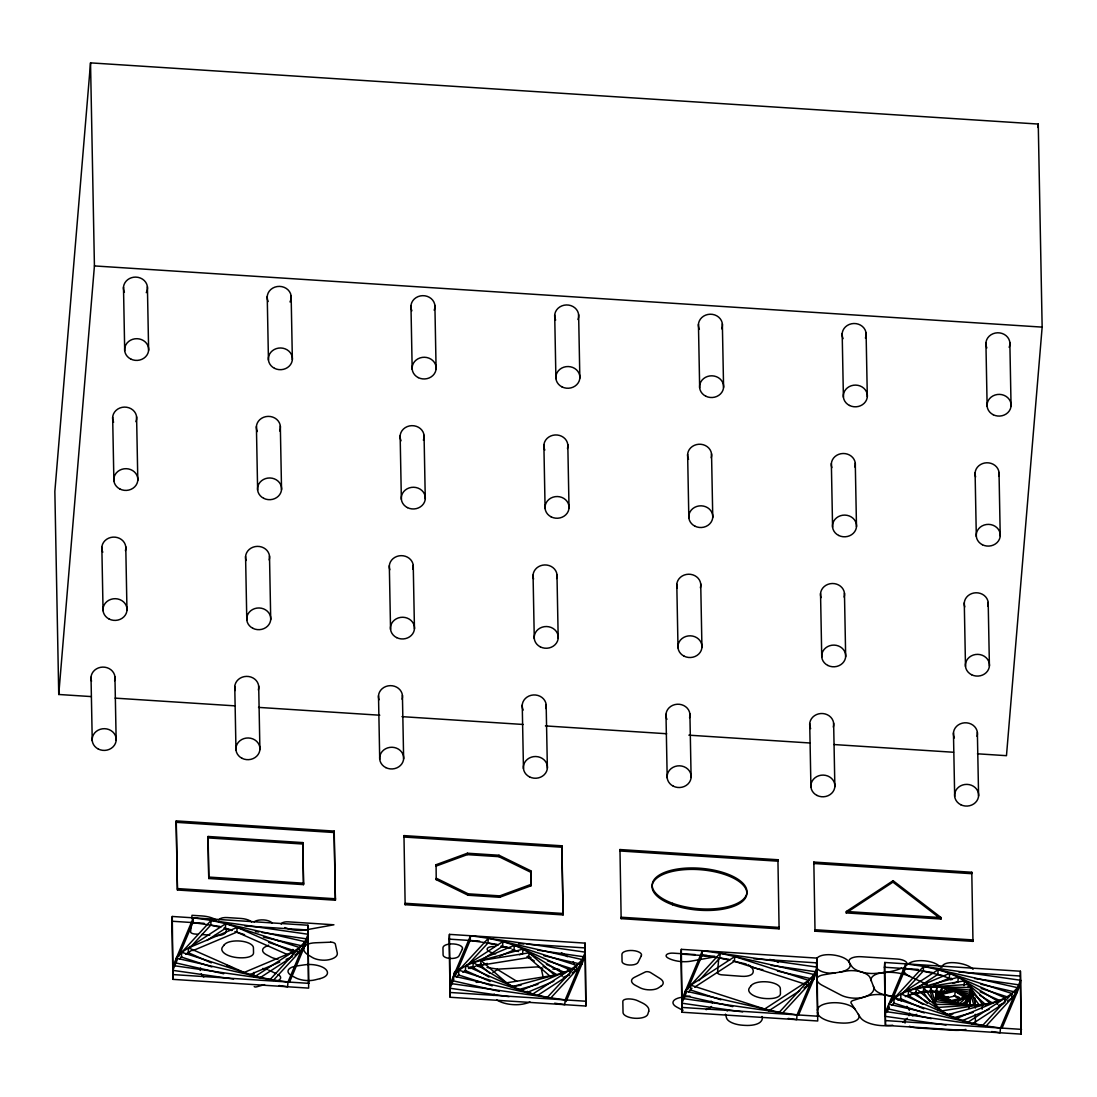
<?xml version="1.0" encoding="UTF-8"?>
<svg xmlns="http://www.w3.org/2000/svg" width="1097" height="1097" viewBox="0 0 1097 1097"><rect width="100%" height="100%" fill="white"/><g stroke="black" fill="none" stroke-linecap="round" stroke-linejoin="round"><path stroke-width="1.5" d="M977.441 753.804L1006.47 755.682L1042.15 327.112L1038.256 124.057L90.53 62.872L54.85 491.442L58.744 694.483L91.188 696.581M58.744 694.483L94.424 265.927L90.53 62.872M176.137 822.325L176.26 820.899L334.215 831.087L335.394 900.212L177.44 890.01L176.137 822.325L334.091 832.527L335.394 900.212M171.872 921.233L172.27 916.475L307.928 925.237L308.655 988.123L172.983 979.374L171.872 921.233L204.097 923.317M177.44 890.01L176.26 820.899M233.579 979.045L172.819 970.351L173.216 965.579L193.333 917.832L308.106 934.26L307.709 939.018L289.539 982.144M172.983 979.374L172.27 916.475M273.249 980.444L304.582 946.437L304.98 941.679L211.145 920.383L176.329 958.175L175.931 962.933L223.678 973.766M294.928 955.076L299.179 952.306L299.577 947.534L225.721 923.688L181.732 952.306L181.348 957.064L211.844 966.923M286.084 959.381L292.351 956.749L292.748 951.977L237.185 927.39L188.561 947.863L188.163 952.621L211.323 962.864M178.66 956.488L192.935 922.591L193.333 917.832M207.991 837.902L208.115 836.476L302.882 842.592L303.54 884.635L208.773 878.505L207.991 837.902L302.772 844.018L303.54 884.635M208.773 878.505L208.115 836.476M189.863 947.822L210.747 925.141L211.145 920.383M206.88 940.444L225.324 928.446L225.721 923.688M192.88 950.646L236.787 932.148L237.185 927.39M308.106 934.26L287.99 982.007L287.592 986.765L279.159 985.559M302.772 844.018L302.882 842.592M308.559 982.994L307.928 925.237M334.091 832.527L334.215 831.087M403.97 835.599L403.847 837.025L561.801 847.227L563.104 914.912L405.15 904.71L403.97 835.599L561.925 845.801L563.104 914.912M405.15 904.71L405.273 903.284L563.227 913.486M436.085 864.71L435.962 866.136L467.295 854.645L498.888 856.675L530.729 872.252L530.989 885.8L499.656 897.291L468.076 895.248L436.222 879.671L436.085 864.71L467.404 853.219L498.998 855.249L530.852 870.826L530.989 885.8M436.222 879.671L436.345 878.244L468.186 893.822L499.779 895.865L531.113 884.36M449.057 939.128L449.455 934.37L585.126 943.132L585.839 1006.031L450.181 997.269L449.057 939.128L479.581 941.103M509.077 996.693L450.003 988.246L450.401 983.474L470.517 935.727L585.291 952.155L584.907 956.913L566.079 1001.588M450.181 997.269L449.455 934.37M550.447 998.339L581.78 964.332L582.178 959.573L488.343 938.278L453.527 976.069L453.13 980.828L499.217 991.29M467.295 854.645L467.404 853.219M572.113 972.97L576.378 970.201L576.775 965.429L502.906 941.583L458.93 970.201L458.532 974.959L492.251 985.846M468.076 895.248L468.186 893.822M563.268 977.276L569.549 974.643L569.946 969.871L514.37 945.285L465.759 965.758L465.361 970.516L490.057 981.445M455.2 975.919L470.119 940.499L470.517 935.727M562.13 976.234L562.391 973.053L522.995 949.111L473.301 962.576L472.903 967.348L488.96 977.098M489.564 973.066L480.623 965.25L481.021 960.492L529.111 952.827L554.684 975.151L506.581 982.816L481.021 960.492M467.048 965.717L487.946 943.036L488.343 938.278M498.888 856.675L498.998 855.249M499.656 897.291L499.779 895.865M482.653 959.272L502.508 946.341L502.906 941.583M499.862 955.994L513.972 950.043L514.37 945.285M522.995 949.111L522.597 953.869L519.402 954.733M530.729 872.252L530.852 870.826M550.447 976.563L528.713 957.585L529.111 952.827M561.801 847.227L561.925 845.801M585.291 952.155L565.174 999.902L564.777 1004.66L554.657 1003.22M585.839 1006.031L585.126 943.132M619.97 849.544L619.846 850.97L777.8 861.172L777.924 859.746L619.97 849.544L621.149 918.655L779.103 928.857L779.213 927.431L621.259 917.229L621.149 918.655M680.935 954.102L681.333 949.344L816.991 958.106L817.718 1020.992L682.046 1012.243L680.935 954.102L714.846 956.296M742.642 1011.914L681.868 1003.207L682.265 998.448L702.395 950.701L817.169 967.129L816.771 971.887L798.602 1015.013M682.046 1012.243L681.333 949.344M782.312 1013.313L813.645 979.306L814.043 974.534L720.208 953.252L685.392 991.044L684.994 995.802L732.741 1006.635M803.991 987.931L808.242 985.161L808.64 980.403L734.771 956.557L690.795 985.175L690.397 989.933L720.907 999.778M687.709 989.343L701.998 955.46L702.395 950.701M698.926 980.691L719.81 958.01L720.208 953.252M694.662 987.163L734.373 961.315L734.771 956.557M817.169 967.129L797.053 1014.876L796.655 1019.634L788.208 1018.427M813.837 862.064L813.713 863.49L971.668 873.692L971.791 872.252L813.837 862.064L815.016 931.175L972.97 941.377L973.094 939.937L815.14 929.749L815.016 931.175M816.991 958.106L816.593 962.864L753.845 958.805M846.226 912.91L846.336 911.484L893.081 880.699L941.116 917.599L940.993 919.025L846.226 912.91L892.958 882.125L893.081 880.699M884.347 967.239L884.744 962.48L1020.402 971.229L1021.129 1034.128L885.457 1025.366L884.347 967.239L918.258 969.433M1002.014 1028.15L1020.183 985.024L1020.58 980.265L905.807 963.838L885.677 1011.585L885.293 1016.343L946.053 1025.037M885.457 1025.366L884.744 962.48M985.723 1026.435L1017.056 992.428L1017.454 987.67L923.619 966.388L888.803 1004.166L888.405 1008.938L931.216 1018.647M1007.403 1001.067L1011.653 998.297L1012.051 993.539L938.182 969.693L894.206 998.311L893.808 1003.069L924.318 1012.915M998.558 1005.387L1004.825 1002.74L1005.222 997.982L949.659 973.396L901.035 993.868L900.637 998.627L923.797 1008.87M891.121 1002.48L905.409 968.596L905.807 963.838M922.783 1004.317L908.193 995.445L908.59 990.687L958.284 977.208L997.68 1001.163L997.406 1004.331M927.404 1003.398L915.899 993.347L916.297 988.589L964.4 980.924L989.96 1003.248L941.87 1010.913L916.297 988.589M902.337 993.813L923.221 971.147L923.619 966.388M929.968 1001.52L923.372 992.168L923.77 987.396L968.363 984.393L982.501 1004.441L982.103 1009.199M933.478 1002.768L930.297 991.702L930.695 986.93L970.557 987.506L975.576 1004.907L975.302 1008.088M934.658 1004.811L935.234 999.367L942.227 987.519L971.037 992.47L964.03 1004.331L935.234 999.367M916.516 988.301L937.798 974.451L938.182 969.693M935.398 999.902L936.879 987.026L971.339 990.207L970.639 997.242L965.963 1005.14M935.439 1007.512L935.7 1004.331L930.695 986.93M936.056 1000.697L936.317 997.53L946.697 988.287L969.954 994.321L969.556 999.079L963.783 1004.208M937.661 999.271L937.921 996.09L950.317 989.22L968.336 995.747L967.938 1000.505L962.439 1003.563M937.633 1010.625L937.894 1007.444L923.77 987.396M939.581 998.201L939.855 995.02L953.115 990.234L966.416 996.816L966.018 1001.575M942.227 987.519L941.829 992.278L940.28 994.91M946.437 991.469L946.697 988.287M933.574 984.763L949.262 978.154L949.659 973.396M950.043 992.401L950.317 989.22M958.709 998.723L954.774 996.021L955.172 991.263L941.912 994.28L951.085 1000.587L964.359 997.557L955.172 991.263M958.284 977.208L957.887 981.966L953.074 983.269M964.002 985.696L964.4 980.924M1037.968 127.471L1038.256 124.057M968.103 987.561L968.363 984.393M970.297 990.673L970.557 987.506M969.117 1007.992L971.339 990.207M1020.58 980.265L1000.464 1028.012L1000.066 1032.771L991.619 1031.564M1021.129 1034.128L1020.402 971.229M191.454 921.919L190.617 931.847A4.114 1.755 4.8 0 0 191.893 933.273A4.745 2.016 4.8 0 0 195.088 934.041L198.351 934.287M191.728 918.614L192.002 915.309L201.971 915.94A17.47 7.432 4.8 0 1 216.274 920.026M718.782 957.777L717.534 972.655A4.114 1.755 4.8 0 0 718.809 974.067A4.745 2.016 4.8 0 0 721.991 974.849L741.627 976.303A11.217 4.772 4.8 0 0 752.665 973.368A22.091 9.407 4.8 0 0 750.087 966.155M936.879 987.026L934.918 1001.63L969.378 1004.825M969.638 1004.715L970.941 994.965M172.819 970.351L177.357 959.56M450.003 988.246L453.897 979.004M681.868 1003.207L686.42 992.428M887.24 1011.722L889.173 1007.101M179.414 959.148L181.745 956.639M304.98 941.679L270.164 979.456L176.329 958.175M456.613 977.057L458.93 974.534M582.178 959.573L547.362 997.351L453.527 976.069M688.477 992.017L691.96 988.246M814.043 974.534L779.227 1012.325L685.392 991.044M891.888 1005.154L894.206 1002.631M1017.454 987.67L982.638 1025.462L888.803 1004.166M969.954 994.321L959.56 1003.549L936.317 997.53M906.904 964.88L908.755 963.509A16.798 7.144 4.8 0 1 923.386 960.725A17.47 7.432 4.8 0 1 938.456 965.36L941.061 967.376M492.841 972.573L497.106 969.789A2.221 0.946 4.8 0 0 497.38 969.172L536.694 966.937A3.373 1.44 4.8 0 1 539.834 967.499A4.745 2.016 4.8 0 0 542.631 968.24M185.599 954.294L192.688 949.687M299.577 947.534L255.601 976.152L181.732 952.306M259.468 978.14L290.678 957.832M462.783 972.189L465.622 970.351M468.46 968.5L471.299 966.649M576.775 965.429L532.785 994.047L458.93 970.201M538.065 995.116L569.274 974.808M808.64 980.403L764.664 1009.021L690.795 985.175M768.517 1011.009L799.727 990.701M898.073 1000.299L900.911 998.448M1012.051 993.539L968.075 1022.157L894.206 998.311M971.928 1024.145L1003.138 1003.837M968.336 995.747L955.953 1002.617L937.921 996.09M268.642 945.175L265.57 946.684A14.576 6.198 4.8 0 0 266.544 954.788L271.055 957.146A11.093 4.717 4.8 0 0 278.062 959.093M292.748 951.977L244.137 972.449L188.561 947.863M250.006 974.575L279.804 962.028M470.065 968.541L481.048 963.92M569.946 969.871L521.322 990.344L465.759 965.758M527.204 992.47L553.862 981.239M905.34 996.638L916.324 992.017M1005.222 997.982L956.611 1018.455L901.035 993.868M962.48 1020.567L989.151 1009.35M945.353 997.653L948.288 996.597M966.416 996.816L953.156 1001.602L939.855 995.02M264.583 984.626L256.602 986.834A2.509 1.07 4.8 0 1 255.053 986.971L254.202 986.628M477.716 966.032L487.329 963.427M562.391 973.053L512.697 986.532L473.301 962.576M517.112 989.988L537.955 984.338M908.193 995.445L924.223 991.098M997.68 1001.163L947.986 1014.629L908.59 990.687M953.992 1017.659L973.231 1012.435M946.492 997.913L954.774 996.021M920.932 992.415L927.253 991.098M307.626 929.557L333.927 924.785L288.305 921.837A7.254 3.085 4.8 0 0 281.175 924.127M713.982 957.009L690.959 961.178A18.32 7.802 4.8 0 1 667.799 957.873A7.254 3.085 4.8 0 1 666.77 954.513A7.254 3.085 4.8 0 1 673.284 953.156L695.251 954.582M480.623 965.25L528.713 957.585M511.161 986.779L521.116 985.188M915.899 993.347L932.491 990.714M946.437 1014.89L953.074 1013.834M689.931 996.103L681.703 997.31A15.893 6.76 4.8 0 0 673.297 1001.328A14.453 6.143 4.8 0 0 676.767 1007.087L680.551 1009.103A14.631 6.225 4.8 0 0 683.102 1010.214M923.372 992.168L938.237 991.167M937.894 1007.444L982.501 1004.441M930.297 991.702L946.903 991.935M935.7 1004.331L975.576 1004.907M94.424 265.927L1042.15 327.112M115.103 698.131L234.635 705.837M258.535 707.387L379.781 715.217M401.982 716.643L523.214 724.473M545.415 725.912L666.661 733.742M688.861 735.168L810.093 742.998M834.008 744.548L953.54 752.254M846.336 911.484L941.116 917.599M208.896 877.079L303.663 883.195M177.563 888.584L335.517 898.772M702.011 955.021L707.071 955.35M244.796 925.95L307.544 929.995M518.593 943.626L523.68 943.955M527.067 944.174L584.728 947.89M958.956 972.052L1020.004 976.001M501.068 947.013L507.829 947.451M173.381 974.602L309.052 983.365M450.579 992.511L586.237 1001.259M682.444 1007.471L818.115 1016.233M885.855 1020.608L1021.526 1029.37M201.629 934.521L209.801 935.124M552.833 968.994L559.374 969.487M936.481 991.784L943.05 992.387M486.999 967.485L497.339 969.09A3.222 1.371 4.8 0 0 498.024 969.83L516.838 981.321M905.409 968.596L932.409 972.463M974.616 978.497L1020.183 985.024M701.998 955.46L728.998 959.327M771.191 965.36L816.771 971.887M470.119 940.499L497.133 944.352M537.64 950.153L584.907 956.913M885.677 1011.585L1000.464 1028.012M192.935 922.591L219.935 926.458M255.382 931.531L258.755 932.011M262.142 932.505L307.709 939.018M682.265 998.448L797.053 1014.876M450.401 983.474L565.174 999.902M173.216 965.579L287.99 982.007M923.221 971.147L944.627 976.001M980.841 984.215L1017.056 992.428M719.81 958.01L729.683 960.259M732.974 960.999L746.152 963.989M777.43 971.078L813.645 979.306M487.946 943.036L497.819 945.285M501.11 946.025L510.983 948.274M543.92 955.734L581.78 964.332M210.747 925.141L220.634 927.39M223.925 928.131L232.153 929.995M263.431 937.099L304.582 946.437M937.798 974.451L952.237 979.114M981.143 988.452L1006.84 996.748M734.373 961.315L808.242 985.161M502.508 946.341L508.926 948.425M512.148 949.454L518.566 951.538M547.472 960.862L576.378 970.201M225.324 928.446L231.741 930.53M234.95 931.559L244.59 934.671M268.669 942.446L299.179 952.306M954.417 995.61L958.929 997.242M949.262 978.154L952.347 979.525M980.128 991.811L1000.203 1000.697M513.972 950.043L517.057 951.414M527.863 956.2L530.962 957.558M546.388 964.4L564.914 972.586M236.787 932.148L287.729 954.692M268.696 970.118L275.95 973.533M927.047 984.558L909.989 976.481A20.829 8.858 4.8 0 1 903.859 967.979M954.184 995.733L960.108 998.654M939.827 994.787L934.054 991.455A8.049 3.428 4.8 0 1 933.643 991.194M979.772 995.281L992.908 1003.261M526.985 956.529L534.28 960.958M543.029 966.279L556.165 974.273M892.958 882.125L940.993 919.025M567.423 956.721L564.969 954.801A17.47 7.432 4.8 0 0 561.403 952.758M970.392 991.263L985.737 1004.66M969.858 991.825L979.278 1005.195M970.159 992.264L973.807 1004.921M1009.843 342.429L1011.064 406.013M999.024 472.437L1000.231 536.008M985.915 342.867L987.135 406.452M988.191 602.431L989.412 666.002M975.096 472.862L976.316 536.447M977.372 732.426L978.593 795.997M974.959 997.913L975.11 1006.168M975.274 1014.314L975.425 1022.198A22.214 9.448 4.8 0 1 974.904 1024.283M971.791 872.252L972.97 941.377M964.277 602.87L965.497 666.441M953.458 732.865L954.678 796.436M866.095 333.145L867.316 396.73M855.276 463.153L856.496 526.725M842.181 333.584L843.401 397.169M844.457 593.148L845.677 656.719M831.361 463.592L832.582 527.163M833.638 723.142L834.858 786.727M820.542 593.587L821.749 657.158M816.525 962.7L817.622 1015.863M809.709 723.581L810.93 787.166M777.924 859.746L779.103 928.857M722.361 323.876L723.581 387.447M711.542 453.87L712.762 517.441M698.446 324.314L699.667 387.885M700.722 583.865L701.943 647.449M687.627 454.309L688.834 517.88M689.903 713.859L691.11 777.444M676.794 584.303L678.015 647.888M665.975 714.298L667.195 777.883M578.626 314.592L579.847 378.163M567.807 444.587L569.028 508.172M554.698 315.031L555.918 378.602M556.974 574.581L558.195 638.166M543.879 445.025L545.099 508.597M546.155 704.589L547.376 768.161M533.06 575.02L534.28 638.605M522.241 705.028L523.461 768.599M434.892 305.309L436.099 368.894M424.059 435.303L425.279 498.888M410.964 305.748L412.184 369.319M413.24 565.312L414.46 628.883M400.144 435.742L401.365 499.327M402.421 695.306L403.641 758.877M389.325 565.75L390.546 629.321M378.506 695.745L379.713 759.316M291.144 296.025L292.364 359.61M280.325 426.034L281.545 489.605M267.229 296.464L268.45 360.049M269.505 556.028L270.726 619.599M256.41 426.472L257.63 490.044M258.686 686.023L259.907 749.608M253.901 972.381L253.997 977.098M245.577 556.467L246.798 620.038M234.758 686.461L235.978 750.033M147.409 286.756L148.63 350.327M136.59 416.75L137.811 480.321M123.495 287.181L124.701 350.766M125.771 546.745L126.978 610.316M112.662 417.189L113.882 480.76M114.938 676.739L116.159 740.324M101.843 547.184L103.063 610.755M91.024 677.178L92.244 740.763M951.579 978.25A19.06 8.104 4.8 0 1 950.893 979.978M926.773 983.652A17.963 7.652 4.8 0 1 923.112 982.569M873.431 986.313A29.098 12.382 4.8 0 1 864.025 997.077A16.729 7.117 4.8 0 1 840.837 995.034L822.188 985.298A19.719 8.392 4.8 0 1 816.84 979.223A12.89 5.485 4.8 0 1 823.545 974.808L846.651 970.996A15.577 6.637 4.8 0 1 861.323 971.956A18.032 7.679 4.8 0 0 876.421 973.313L883.771 972.559A43.743 18.622 4.8 0 0 901.816 967.993M902.749 1022.061A25.821 10.984 4.8 0 0 904.627 1020.717L906.163 1019.374A39.314 16.729 4.8 0 0 907.342 1018.208M892.67 1025.215A25.821 10.984 4.8 0 1 881.385 1025.613A21.734 9.256 4.8 0 1 860.377 1017.468L851.203 1003.234A6.5 2.77 4.8 0 1 851.286 1001.602A7.473 3.181 4.8 0 1 853.425 1000.354L867.864 995.884A20.349 8.666 4.8 0 1 886.787 995.322A24.545 10.449 4.8 0 0 896.126 996.282M901.309 1001.054A24.847 10.572 4.8 0 0 886.787 995.322A17.525 7.46 4.8 0 1 874.282 988.534L870.099 977.729A16.935 7.213 4.8 0 0 861.323 971.956A19.623 8.351 4.8 0 1 851.656 966.21L848.804 961.781A18.827 8.008 4.8 0 0 830.607 954.733A14.302 6.088 4.8 0 0 816.799 958.586M909.646 1013.08A39.314 16.729 4.8 0 1 908.988 1015.712M906.89 1006.319A39.314 16.729 4.8 0 1 909.29 1010.378M839.52 972.175A20.541 8.735 4.8 0 0 849.407 962.727A12.52 5.32 4.8 0 1 861.296 956.721L897.593 959.066A9.434 4.018 4.8 0 1 906.739 964.784M871.388 981.075A19.952 8.488 4.8 0 1 883.592 972.573A25.094 10.682 4.8 0 1 910.14 976.549M858.389 1014.382A17.991 7.652 4.8 0 1 841.289 1023.021L839.219 1022.884A21.625 9.201 4.8 0 1 817.471 1012.257M817.43 1010.31A20.733 8.831 4.8 0 1 833.981 1002.699A18.471 7.857 4.8 0 1 855.358 1009.693M942.227 967.074A11.724 4.991 4.8 0 1 953.814 962.686L954.513 962.727A19.856 8.447 4.8 0 1 973.039 969.309M835.366 972.861A12.725 5.416 4.8 0 1 816.758 967.664M965.895 1029.425A22.214 9.448 4.8 0 1 953.458 1030.261L917.188 1027.93A12.41 5.279 4.8 0 1 909.509 1026.285M905.08 1023.076A12.41 5.279 4.8 0 1 905.82 1019.675A38.944 16.578 4.8 0 1 907.164 1018.619M912.361 1015.849A38.944 16.578 4.8 0 1 916.694 1014.382M725.501 1014.163A15.55 6.609 4.8 0 0 725.597 1014.656L726.557 1018.016A16.359 6.966 4.8 0 0 742.888 1025.256L744.945 1025.38A17.004 7.24 4.8 0 0 761.03 1021.334L761.387 1020.854A22.557 9.599 4.8 0 0 762.031 1016.48M727.133 1010.954A15.55 6.609 4.8 0 1 727.695 1010.57M769.696 959.436A11.902 5.06 4.8 0 1 778.253 962.48M762.84 969.679A19.787 8.419 4.8 0 1 748.154 964.647M711.542 1006.498A18.526 7.885 4.8 0 1 706.098 1009.651M711.117 1001.081A18.526 7.885 4.8 0 1 712.241 1002.919M538.558 966.073A4.114 1.755 4.8 0 0 539.834 967.499A4.937 2.098 4.8 0 1 541.342 968.939L543.248 977.619A18.718 7.967 4.8 0 1 543.33 978.236M494.308 946.588A7.254 3.085 4.8 0 0 487.795 947.931A7.254 3.085 4.8 0 0 488.823 951.291A18.32 7.802 4.8 0 0 495.597 953.91M496.749 999.929A14.48 6.157 4.8 0 0 497.448 1000.327L498.682 1000.985A19.389 8.255 4.8 0 0 524.421 1003.769A44.552 18.964 4.8 0 0 527.122 1003.069A18.526 7.885 4.8 0 0 530.002 1001.918M493.664 995.445A14.48 6.157 4.8 0 1 494.24 994.129M521.048 989.686A15.385 6.541 4.8 0 1 523.255 990.111M527.246 991.345A15.385 6.541 4.8 0 1 531.565 993.909A18.526 7.885 4.8 0 1 532.155 994.513M460.713 968.39A25.875 11.011 4.8 0 0 458.107 969.46L457.682 969.679A18.704 7.953 4.8 0 0 454.748 976.769M478.374 966.498A25.875 11.011 4.8 0 1 482.269 966.882M478.964 981.513A12.849 5.471 4.8 0 1 476.18 982.405M573.224 961.712A22.091 9.407 4.8 0 1 574.28 964.661M570.934 968.788A11.217 4.772 4.8 0 1 567.547 969.611M278.103 941.061A2.838 1.207 4.8 0 1 278.953 941.116A4.059 1.728 4.8 0 1 280.16 941.363M292.885 949.385A16.222 6.897 4.8 0 1 294.174 951.579M262.636 968.5A10.709 4.553 4.8 0 1 267.366 969.57M277.966 974.493A10.339 4.402 4.8 0 1 280.558 978.209A13.233 5.636 4.8 0 1 276.581 981.294M218.879 919.807A8.803 3.744 4.8 0 1 227.312 917.572L241.011 918.463A11.902 5.06 4.8 0 1 251.762 922.029M254.01 921.933A10.888 4.635 4.8 0 1 263.733 919.93A8.803 3.744 4.8 0 1 272.152 923.084M203.781 976.988A16.359 6.966 4.8 0 1 201.217 973.821M200.257 970.461A15.55 6.609 4.8 0 1 200.6 968.061M226.626 965.333A17.278 7.35 4.8 0 1 232.646 967.938M225.283 927.486A22.091 9.407 4.8 0 1 225.749 932.56A11.217 4.772 4.8 0 1 214.71 935.494M305.981 929.858A18.32 7.802 4.8 0 1 284.809 927.541M124.414 292.255A12.012 10.86 -1.1 0 1 135.767 277.102A12.012 10.86 -1.1 0 1 146.271 292.666M113.594 422.249A12.012 10.86 -1.1 0 1 124.359 407.097A12.012 10.86 -1.1 0 1 135.918 421.687M102.775 552.244A12.012 10.86 -1.1 0 1 112.964 537.132A12.012 10.86 -1.1 0 1 125.442 550.694M91.531 681.223A12.012 10.86 -1.1 0 1 102.734 667.099A12.012 10.86 -1.1 0 1 114.623 680.688M268.148 301.524A12.012 10.86 -1.1 0 1 279.502 286.386A12.012 10.86 -1.1 0 1 290.006 301.949M257.329 431.532A12.012 10.86 -1.1 0 1 268.093 416.38A12.012 10.86 -1.1 0 1 279.653 430.97M246.098 560.512A12.012 10.86 -1.1 0 1 257.301 546.375A12.012 10.86 -1.1 0 1 269.176 559.964M235.265 690.507A12.012 10.86 -1.1 0 1 246.482 676.383A12.012 10.86 -1.1 0 1 258.357 689.972M411.882 310.808A12.012 10.86 -1.1 0 1 422.66 295.669A12.012 10.86 -1.1 0 1 434.206 310.245M401.063 440.802A12.012 10.86 -1.1 0 1 411.828 425.663A12.012 10.86 -1.1 0 1 423.387 440.24M389.833 569.782A12.012 10.86 -1.1 0 1 401.036 555.658A12.012 10.86 -1.1 0 1 412.911 569.247M379.013 699.79A12.012 10.86 -1.1 0 1 390.217 685.652A12.012 10.86 -1.1 0 1 402.092 699.242M555.63 320.091A12.012 10.86 -1.1 0 1 566.395 304.952A12.012 10.86 -1.1 0 1 577.954 319.529M544.811 450.085A12.012 10.86 -1.1 0 1 555 434.974A12.012 10.86 -1.1 0 1 567.478 448.536M533.567 579.065A12.012 10.86 -1.1 0 1 544.77 564.941A12.012 10.86 -1.1 0 1 556.659 578.53M523.159 710.088A12.012 10.86 -1.1 0 1 533.348 694.963A12.012 10.86 -1.1 0 1 545.826 708.525M699.365 329.374A12.012 10.86 -1.1 0 1 710.129 314.222A12.012 10.86 -1.1 0 1 721.689 328.812M688.546 459.369A12.012 10.86 -1.1 0 1 698.734 444.258A12.012 10.86 -1.1 0 1 711.213 457.806M677.302 588.349A12.012 10.86 -1.1 0 1 688.518 574.225A12.012 10.86 -1.1 0 1 700.393 587.814M666.907 719.371A12.012 10.86 -1.1 0 1 677.096 704.247A12.012 10.86 -1.1 0 1 689.574 717.808M843.099 338.658A12.012 10.86 -1.1 0 1 853.864 323.505A12.012 10.86 -1.1 0 1 865.423 338.082M831.869 467.624A12.012 10.86 -1.1 0 1 843.072 453.5A12.012 10.86 -1.1 0 1 854.947 467.089M821.05 597.632A12.012 10.86 -1.1 0 1 832.253 583.508A12.012 10.86 -1.1 0 1 844.128 597.097M810.642 728.641A12.012 10.86 -1.1 0 1 820.83 713.53A12.012 10.86 -1.1 0 1 833.309 727.092M986.847 347.927A12.012 10.86 -1.1 0 1 997.612 332.789A12.012 10.86 -1.1 0 1 1009.171 347.365M975.603 476.907A12.012 10.86 -1.1 0 1 986.806 462.783A12.012 10.86 -1.1 0 1 998.695 476.372M964.784 606.902A12.012 10.86 -1.1 0 1 975.987 592.778A12.012 10.86 -1.1 0 1 987.862 606.367M954.376 737.924A12.012 10.86 -1.1 0 1 964.565 722.813A12.012 10.86 -1.1 0 1 977.043 736.375M648.711 1011.352L647.806 1014.204A13.356 5.677 4.8 0 1 634.71 1018.263A11.601 4.937 4.8 0 1 623.041 1012.558L622.835 1001.41A6.733 2.866 4.8 0 1 628.211 998.928A10.709 4.553 4.8 0 1 637.659 1000.725L641.91 1002.727A22.255 9.475 4.8 0 1 648.711 1011.352M462.399 949.07L459.04 955.83A9.462 4.031 4.8 0 1 450.373 958.463A6.884 2.934 4.8 0 1 443.092 955.062L442.955 947.918A10.888 4.635 4.8 0 1 453.719 943.955A8.803 3.744 4.8 0 1 462.399 949.07M641.375 955.638L638.015 962.412A9.462 4.031 4.8 0 1 629.349 965.031A6.884 2.934 4.8 0 1 622.068 961.63L621.93 954.486A10.888 4.635 4.8 0 1 632.695 950.537A8.803 3.744 4.8 0 1 641.375 955.638M224.309 944.764L222.636 946.889A17.95 7.638 4.8 0 0 225.996 954.376A16.496 7.021 4.8 0 0 241.998 957.818L242.986 957.791A13.356 5.677 4.8 0 0 253.53 952.895L253.434 947.753A13.685 5.828 4.8 0 0 240.737 941.103A16.112 6.856 4.8 0 0 224.309 944.764M751.212 985.572L749.553 987.698A17.95 7.638 4.8 0 0 752.912 995.185A16.496 7.021 4.8 0 0 768.915 998.627L769.902 998.599A13.356 5.677 4.8 0 0 780.447 993.704L780.337 988.562A13.685 5.828 4.8 0 0 767.639 981.911A16.112 6.856 4.8 0 0 751.212 985.572M660.929 986.244L658.31 987.972A12.108 5.156 4.8 0 1 649.657 989.851A11.093 4.717 4.8 0 1 640.004 987.753L635.492 985.394A14.576 6.198 4.8 0 1 634.532 977.29L645.255 972.011A2.838 1.207 4.8 0 1 647.916 971.723A4.059 1.728 4.8 0 1 650.562 972.573L659.887 978.442A16.222 6.897 4.8 0 1 660.929 986.244M320.009 978.634L314.99 979.882A14.631 6.225 4.8 0 1 295.573 977.77L291.802 975.768A14.453 6.143 4.8 0 1 288.333 970.009A15.893 6.76 4.8 0 1 296.725 965.977L304.952 964.784A15.385 6.541 4.8 0 1 325.562 969.158A18.526 7.885 4.8 0 1 320.009 978.634M330.691 942.186L315.333 942.789A15.344 6.527 4.8 0 0 303.979 947.273A22.53 9.585 4.8 0 0 308.49 955.144L312.288 957.448A12.478 5.307 4.8 0 0 328.812 959.752A18.718 7.967 4.8 0 0 337.245 952.868L335.339 944.188A4.937 2.098 4.8 0 0 333.831 942.748A3.373 1.44 4.8 0 0 330.691 942.186M672.502 904.751A47.528 20.226 4.8 0 0 746.7 894.782A47.528 20.226 4.8 0 0 679.208 870.195A47.528 20.226 4.8 0 0 672.502 904.751M672.626 903.325A47.528 20.226 4.8 0 0 746.824 893.356A47.528 20.226 4.8 0 0 679.331 868.769A47.528 20.226 4.8 0 0 672.626 903.325M130.804 359.062A12.012 10.86 -1.1 0 0 148.657 349.353A12.012 10.86 -1.1 0 0 130.488 340.248A12.012 10.86 -1.1 0 0 130.804 359.062M119.971 489.056A12.012 10.86 -1.1 0 0 137.838 479.348A12.012 10.86 -1.1 0 0 119.669 470.243A12.012 10.86 -1.1 0 0 119.971 489.056M109.151 619.051A12.012 10.86 -1.1 0 0 127.019 609.342A12.012 10.86 -1.1 0 0 108.85 600.251A12.012 10.86 -1.1 0 0 109.151 619.051M98.332 749.059A12.012 10.86 -1.1 0 0 116.2 739.351A12.012 10.86 -1.1 0 0 98.031 730.245A12.012 10.86 -1.1 0 0 98.332 749.059M274.538 368.345A12.012 10.86 -1.1 0 0 292.392 358.637A12.012 10.86 -1.1 0 0 274.223 349.532A12.012 10.86 -1.1 0 0 274.538 368.345M263.719 498.34A12.012 10.86 -1.1 0 0 281.572 488.631A12.012 10.86 -1.1 0 0 263.403 479.526A12.012 10.86 -1.1 0 0 263.719 498.34M252.9 628.334A12.012 10.86 -1.1 0 0 270.753 618.626A12.012 10.86 -1.1 0 0 252.584 609.521A12.012 10.86 -1.1 0 0 252.9 628.334M242.067 758.329A12.012 10.86 -1.1 0 0 259.934 748.62A12.012 10.86 -1.1 0 0 241.765 739.529A12.012 10.86 -1.1 0 0 242.067 758.329M418.272 377.615A12.012 10.86 -1.1 0 0 436.14 367.906A12.012 10.86 -1.1 0 0 417.971 358.815A12.012 10.86 -1.1 0 0 418.272 377.615M407.453 507.623A12.012 10.86 -1.1 0 0 425.321 497.915A12.012 10.86 -1.1 0 0 407.152 488.809A12.012 10.86 -1.1 0 0 407.453 507.623M396.634 637.618A12.012 10.86 -1.1 0 0 414.488 627.909A12.012 10.86 -1.1 0 0 396.319 618.804A12.012 10.86 -1.1 0 0 396.634 637.618M385.815 767.612A12.012 10.86 -1.1 0 0 403.669 757.904A12.012 10.86 -1.1 0 0 385.5 748.812A12.012 10.86 -1.1 0 0 385.815 767.612M562.007 386.898A12.012 10.86 -1.1 0 0 579.874 377.19A12.012 10.86 -1.1 0 0 561.705 368.098A12.012 10.86 -1.1 0 0 562.007 386.898M551.188 516.893A12.012 10.86 -1.1 0 0 569.055 507.184A12.012 10.86 -1.1 0 0 550.886 498.093A12.012 10.86 -1.1 0 0 551.188 516.893M540.368 646.901A12.012 10.86 -1.1 0 0 558.236 637.192A12.012 10.86 -1.1 0 0 540.067 628.087A12.012 10.86 -1.1 0 0 540.368 646.901M529.549 776.895A12.012 10.86 -1.1 0 0 547.417 767.187A12.012 10.86 -1.1 0 0 529.234 758.082A12.012 10.86 -1.1 0 0 529.549 776.895M705.755 396.182A12.012 10.86 -1.1 0 0 723.609 386.473A12.012 10.86 -1.1 0 0 705.44 377.368A12.012 10.86 -1.1 0 0 705.755 396.182M694.936 526.176A12.012 10.86 -1.1 0 0 712.789 516.468A12.012 10.86 -1.1 0 0 694.62 507.376A12.012 10.86 -1.1 0 0 694.936 526.176M684.103 656.171A12.012 10.86 -1.1 0 0 701.97 646.462A12.012 10.86 -1.1 0 0 683.801 637.371A12.012 10.86 -1.1 0 0 684.103 656.171M673.284 786.179A12.012 10.86 -1.1 0 0 691.151 776.47A12.012 10.86 -1.1 0 0 672.982 767.365A12.012 10.86 -1.1 0 0 673.284 786.179M849.489 405.465A12.012 10.86 -1.1 0 0 867.357 395.756A12.012 10.86 -1.1 0 0 849.188 386.651A12.012 10.86 -1.1 0 0 849.489 405.465M838.67 535.459A12.012 10.86 -1.1 0 0 856.524 525.751A12.012 10.86 -1.1 0 0 838.355 516.646A12.012 10.86 -1.1 0 0 838.67 535.459M827.851 665.454A12.012 10.86 -1.1 0 0 845.705 655.745A12.012 10.86 -1.1 0 0 827.536 646.654A12.012 10.86 -1.1 0 0 827.851 665.454M817.032 795.448A12.012 10.86 -1.1 0 0 834.886 785.74A12.012 10.86 -1.1 0 0 816.717 776.649A12.012 10.86 -1.1 0 0 817.032 795.448M993.224 414.735A12.012 10.86 -1.1 0 0 1011.091 405.026A12.012 10.86 -1.1 0 0 992.922 395.935A12.012 10.86 -1.1 0 0 993.224 414.735M982.405 544.743A12.012 10.86 -1.1 0 0 1000.272 535.034A12.012 10.86 -1.1 0 0 982.103 525.929A12.012 10.86 -1.1 0 0 982.405 544.743M971.585 674.737A12.012 10.86 -1.1 0 0 989.453 665.029A12.012 10.86 -1.1 0 0 971.27 655.924A12.012 10.86 -1.1 0 0 971.585 674.737M960.766 804.732A12.012 10.86 -1.1 0 0 978.62 795.023A12.012 10.86 -1.1 0 0 960.451 785.932A12.012 10.86 -1.1 0 0 960.766 804.732"/></g></svg>
